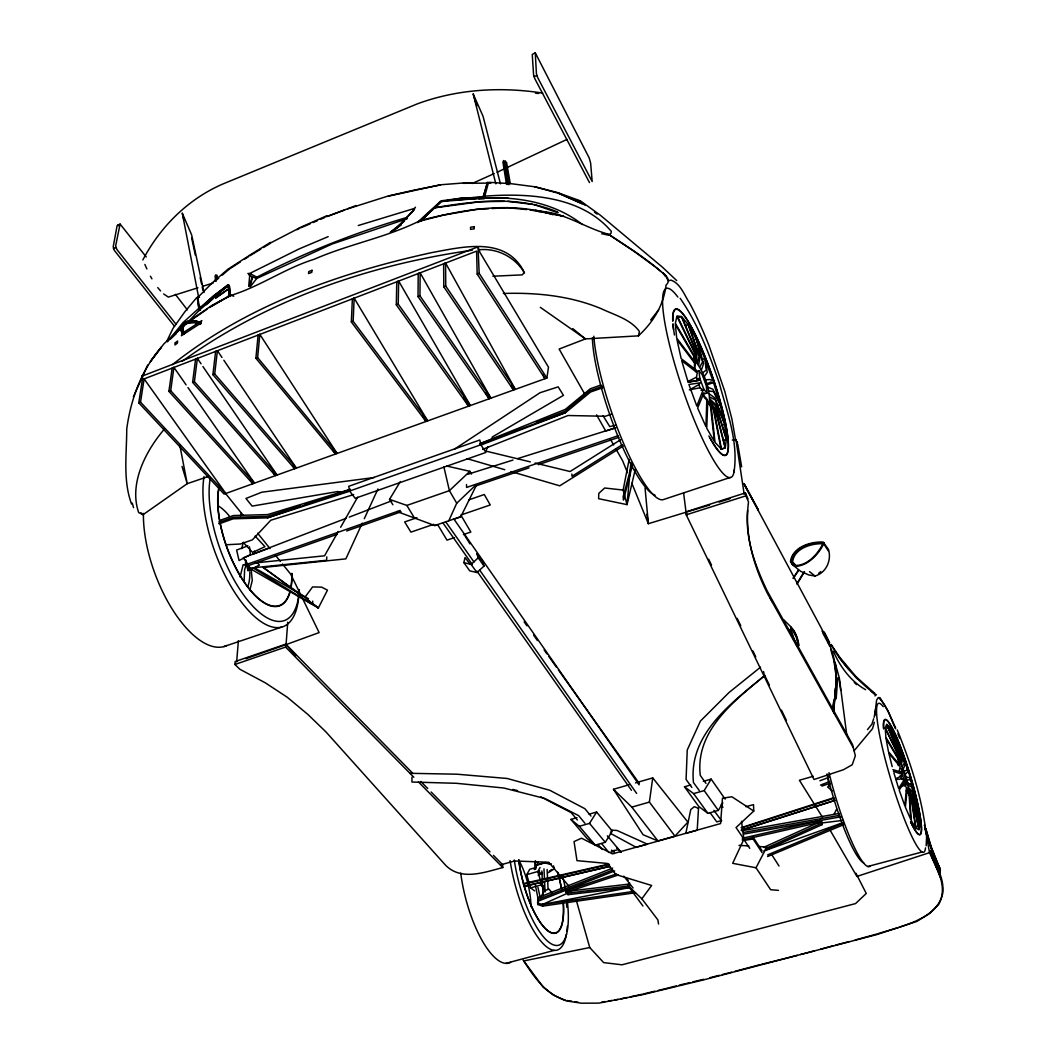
<?xml version="1.0" encoding="UTF-8"?>
<svg xmlns="http://www.w3.org/2000/svg" width="1056" height="1056" viewBox="0 0 1056 1056"><rect width="100%" height="100%" fill="white"/><g stroke="black" fill="none" stroke-linecap="round" stroke-linejoin="round"><path stroke-width="1.5" d="M490.829 397.98L419.958 295.852L420.116 272.791L418.202 273.517L418.031 296.591L489.007 398.64L490.829 397.98L420.116 272.791M411.972 777.176L411.932 782.034L456.456 783.301L503.818 788.014L545.002 798.521L578.648 815.628L584.918 823.258M534.917 869.22L534.996 861.353M406.956 217.47C355.608 232.452 305.738 252.173 258.113 276.527L256.727 277.147L256.714 278.467L250.127 286.915L252.503 276.936L248.569 274.586M396.317 304.854L396.766 281.767L398.653 281.028L470.276 405.372L468.455 406.032L396.317 304.854L398.231 304.128L398.653 281.028M484.334 197.855L488.453 182.662L489.588 182.345L510.906 183.665L535.049 186.82M907.804 793.096C910.166 784.423 903.725 769.468 898.986 760.36L886.01 738.395L888.505 751.819L899.765 764.9M707.824 402.732L713.315 409.068L720.984 448.721L715.031 442.385L711.229 406.718L706.926 401.716L709.394 403.273C710.279 388.846 704.141 372.57 695.336 361.073L696.472 352.915L681.358 316.51L677.186 316.021L695.086 352.889L694.201 361.812L694.307 357.126L675.338 324.311L676.698 338.065L694.822 361.931L694.386 365.825M747.622 510.246C745.008 538.388 755.159 565.594 767.026 590.608L852.535 744.52L855.347 755.779L852.218 764.755L843.52 769.692L814.018 779.5L686.215 514.813L685.832 511.87L745.378 492.914L748.044 498.973M694.069 361.508L694.294 355.859L675.352 323.281L676.896 316.338L694.756 353.324L694.201 361.812M351.344 321.961L352.374 298.822L354.156 298.135L427.588 420.724L425.885 421.331L351.344 321.961L353.153 321.275L354.156 298.135M489.548 182.965L487.357 182.279L483.094 197.881L452.179 200.204M244.121 580.853L244.622 569.659L246.127 565.052M926.165 845.79L926.574 837.408M326.792 556.895L326.621 560.287L248.688 568.247L248.886 566.042M199.069 308.761L200.231 310.147L199.544 305.791M312.721 601.128L312.536 604.481L253.097 567.956M846.767 734.963L839.362 678.137L834.94 662.112C838.728 679.114 833.765 696.155 833.791 712.945M834.781 695.944L835.309 688.024M835.824 680.104L836.035 676.936M236.65 661.914L238.392 640.649M413.82 777.242L285.595 647.077L285.793 644.134L235.184 661.544L234.92 664.475L239.844 669.24L265.412 682.889L287.245 697.237L307.956 714.503L326.053 732.019L444.655 864.217C460.139 881.43 483.952 872.48 502.775 867.544L502.682 864.785L493.456 855.386M836.194 698.768L837.698 678.097M295.891 655.723L286.057 644.622L287.747 622.156M696.366 361.799L697.079 353.364L681.872 316.906L688.076 324.496L699.204 355.885L697.277 362.868M245.797 560.036L245.362 564.881L400.303 510.404M898.154 758.881L898.445 755.74L885.271 728.416L885.865 737.286L898.682 758.881L898.207 761.891M630.881 462.607L627.026 504.623L598.62 498.696L598.778 493.39L604.666 488.004L623.132 490.05L627.026 504.623L635.303 469.3M874.804 715.572L876.599 700.062L878.315 697.488C887.291 705.434 890.472 718.199 895.501 728.772M337.009 453.288L257.638 357.614L259.829 334.382L258.113 335.042L255.895 358.274L335.359 453.882L337.009 453.288L259.829 334.382M898.062 759.304L898.471 754.974L885.311 727.808L886.657 724.442L898.907 753.72L898.286 765.64M898.537 760.056L899.158 753.641L886.882 724.403L889.931 726.792L900.187 754.393L898.986 760.36M907.183 789.215L905.388 807.193L910.747 819.469L909.018 793.465L906.338 790.165M296.234 467.94L214.698 373.956L217.417 350.671L215.635 351.358L212.89 374.642L294.518 468.56L296.234 467.94L223.832 360.215M710.068 401.293L715.876 406.019L726.304 439.375L725.327 447.454L715.493 408.725L709.896 402.455M202.91 366.511L276.949 474.883L275.246 475.49L192.614 382.351L195.584 359.066L197.366 358.38L201.062 363.805M276.949 474.883L194.396 381.678L197.366 358.38M612.599 868.098L537.9 897.706L537.86 904.543L542.639 906.114L635.488 892.729M537.86 904.543L537.9 897.706M484.229 197.063L484.11 197.96L441.58 201.511L419.984 221.47M652.74 777.889L687.878 822.122L674.969 836.141L649.387 802.098L652.74 777.889L635.461 782.905M187.968 387.552L254.39 482.988L252.701 483.595L168.907 391.367L172.168 368.056L173.923 367.382L186.094 384.859M254.39 482.988L170.689 390.694L173.923 367.382M899.725 761.336L900.636 754.974L890.3 727.294L887.396 728.125M546.876 378.035L548.5 367.237L479.939 252.41L478.051 246.827L141.86 376.2L142.388 379.566L138.772 402.838L224.123 494.076L546.876 378.035L479.16 273.332L478.051 246.827M144.118 378.893L225.799 493.469L140.527 402.164L144.118 378.893L476.586 251.143L477.193 274.085L545.015 378.708L542.678 374.378M698.65 364.954L700.022 357.139L688.75 325.552L696.194 339.121L702.623 361.852L699.772 366.973M874.144 717.354L875.952 707.098M697.448 380.371L696.498 377.19L697.264 372.821L681.688 360.65L688.169 382.364L699.481 380.226L688.274 381.85M623.132 490.05L629.152 459.373M734.012 471.94C738.632 441.751 726.911 411.761 719.242 383.024C709.078 353.668 698.003 324.047 680.183 298.333M940.302 869.814L940.13 871.728L940.368 870.012L930.864 847.044L925.703 828.445L931.22 846.674L940.302 869.814L938.441 867.24M585.182 394.865L559.139 349.048L585.42 338.91L638.418 335.861L639.408 331.465C630.775 319.334 614.447 314.952 601.524 308.827C570.61 295.825 536.567 292.406 503.316 293.476M181.777 327.268L163.812 343.952L150.361 361.614L161.423 347.12C141.478 369.877 130.72 399.3 126.733 429.053C126.746 453.961 122.734 480.137 131.551 504.016M484.018 566.082L478.21 557.792L476.85 553.582L482.618 561.264L484.018 566.082L476.956 572.524L469.722 570.834L463.861 562.597L465.049 557.528L469.907 563.904M834.319 699.098L832.828 705.434L833.329 711.559M824.195 542.876C818.954 553.978 808.249 565.91 795.128 566.399L792.053 564.194L790.456 561.568C792.409 547.074 810.467 541.477 823.139 542.018L828.498 549.49C831.758 560.261 826.214 572.933 814.981 576.022L808.817 574.979L800.606 571.296L792.251 564.472M908.807 792.554L913.189 796.897L920.027 825.29L918.997 829.567L912.806 798.296L908.648 793.162M901.349 764.478L902.735 758.828L895.145 735.992L900.293 748.044L904.543 763.052L902.128 766.286M241.745 548.592L243.329 542.203M240.068 576.959L243.118 564.749L247.896 565.514M249.902 589.961L252.278 580.483L251.17 569.224L248.094 570.28M632.32 465.604L623.476 500.069L623.159 496.716L632.095 463.584M240.53 515.909L241.388 512.78M874.315 722.304L872.56 728.614L854.093 750.803M538.27 875.49L539.59 870.751M873.642 718.78L871.913 724.205L867.478 729.63M701.329 370.168L703.547 363.752L696.96 340.679L704.788 358.552L706.319 370.049L702.53 372.874M900.372 762.485L902.154 757.64L894.67 735.016L890.3 727.294M565.726 1000.309C545.714 994.448 533.914 976.708 523.222 960.168L543.22 987.241L553.344 995.029L566.042 1000.85L581.354 1003.2L598.897 1003.121L642.259 994.752L703.969 979.783L876.559 934.652L916.753 921.452L929.782 913.427L938.665 904.477C948.354 886.908 936.91 868.639 929.504 852.667L924.475 824.736M535.26 52.8L536.422 73.748L537.702 77.616L592.178 181.513L590.621 163.033L589.182 157.925L535.26 52.8L532.25 54.463L533.584 74.91L534.864 78.778L589.472 182.556M703.996 392.542L697.633 408.065L705.949 426.637L706.834 398.944L702.847 394.495L707.058 392.951L706.213 385.612L702.187 374.616L698.966 370.867L696.128 371.725M147.629 365.099L133.426 396.7M400.184 512.028L397.056 511.553L434.768 525.558L448.787 520.766L456.733 503.21L475.952 484.915M903.197 769.045L905.177 764.702L900.821 749.377L906.167 764.346L907.078 769.996L904.015 771.329M362.248 523.169L345.866 558.862L263.234 567.468L302.61 596.402M364.294 518.707L377.942 488.954M741.51 821.291L743.912 839.15L732.679 863.32L756.017 867.781L770.656 889.72L778.457 890.38M487.806 446.82L485.786 451.07L530.323 461.881M491.159 439.705L492.492 436.867L563.455 395.34L558.175 386.866L540.025 392.726L454.476 449.17M476.375 485.324L460.759 516.78L453.262 519.341M166.861 341.128L173.012 328.363L184.826 311.824L196.297 298.069L198.172 297.845M833.989 814.348L836.497 809.411M181.315 327.373L183.071 323.968C187.823 319.506 195.466 319.572 200.759 323.057M756.017 867.781L766.814 847.004L758.63 846.516M601.709 233.798L609.655 234.947C629.046 247.843 649.057 260.251 666.23 276.078C668.791 279.206 669.293 282.269 666.046 285.146C663.696 305.078 653.202 322.304 638.418 335.861M543.708 886.314L541.675 884.783L537.86 871.504L540.052 867.491M534.217 869.563L536.778 864.943L545.16 862.58L551.443 863.966M534.679 890.921L530.548 887.885L526.759 874.619L529.742 869.273L536.052 867.491M338.25 531.524L324.562 555.799L254.72 562.967M340.666 527.248L357.575 497.257M540.421 897.626L544.447 890.723L548.975 889.139L552.354 893.284M167.521 341.827L182.939 322.7L198.818 308.339L197.564 296.67L199.505 297.383M690.743 784.964L684.473 786.773L698.834 806.533L707.903 813.344L718.318 810.401L722.858 802.85M415.457 207.2L413.437 209.497L414.638 208.969M392.885 504.768L389.545 499.343L400.33 481.562M684.473 786.773L693.62 793.597L704.18 790.574L711.15 779.104L725.129 799.075M796.963 584.206L804.553 571.745M797.095 583.255L803.933 572.154M895.765 778.708L900.874 776.345L902.154 774.299L893.416 771.289M576.972 817.674L570.913 819.416L586.898 838.292L595.241 845.143L605.286 842.305L612.269 831.098L596.64 812.024L589.076 814.189M570.913 819.416L579.308 826.294L589.512 823.376L596.64 812.024M142.837 259.934C160.354 226.736 187.757 199.373 222.314 184.219L417.239 103.897C457.301 89.087 500.689 86.566 542.692 93.086M793.162 578.173L798.468 570.042M793.333 578.411L798.613 570.293M904.596 782.14L899.184 790.073L904.847 805.807L906.523 787.538L903.553 784.436M830.399 783.248L827.68 787.103L832.194 790.891M704.088 376.768L707.243 372.385L705.527 360.439L712.879 380.582L709.856 379.54L705.223 379.856M658.548 924.026L657.888 919.908L641.85 898.801L651.658 885.469L615.899 874.566L607.306 863.452L576.972 860.653L574.055 841.566L581.526 838.2L612.454 853.868L720.588 823.574L722.476 798.178L731.874 796.778L753.746 811.048L736.045 827.561L743.912 839.15M309.725 601.286L304.788 597.458L312.576 586.938L321.618 587.123L327.466 590.159L318.358 607.979L251.394 569.342L246.589 563.812M604.824 234.432L608.995 234.683L611.041 233.204L611.305 231.37C581.486 196.218 529.465 193.024 486.499 196.046L483.028 196.218M650.668 320.034L658.667 309.83M698.861 384.622L700.339 382.787L688.895 384.503L696.828 406.072L703.045 390.152L700.022 387.776L698.861 384.622L690.703 389.136M629.574 882.908L627.634 885.205L641.85 898.801M164.459 429C145.754 450.846 128.674 483.595 138.666 512.543L143.075 514.668L187.229 483.674L208.085 476.573M198.634 310.873L227.832 284.975L229.192 285.239L230.234 295.06L233.759 296.195M146.256 257.004L120.094 224.07L115.658 245.876L116.873 249.48L175.903 324.086M120.094 224.07L117.097 225.694L113.203 246.88L114.404 250.483L174.53 326.304M256.727 277.147L250.589 273.834L249.784 274.718L248.701 286.348L252.503 276.936L256.714 278.467L332.099 244.028L407.444 218.592M397.399 227.898L414.031 209.84L394.099 230.34L401.346 224.215M188.219 321.882L199.993 309.448L198.818 308.339L197.261 297.568M198.568 296.67L212.48 282.638L227.779 269.32L247.975 256.344M905.071 774.523L907.698 771.896L906.682 765.89L911.645 782.1L909.454 777.638L905.837 776.992M230.459 295.799L229.416 285.965L228.056 285.701L213.734 296.564L200.178 308.906L199.544 308.352L213.51 296.089L228.228 285.014M553.186 214.764C510.193 201.142 464.165 209.458 421.463 220.189L420.671 220.928L427.02 214.843M829.462 642.642L828.419 643.645L823.482 634.273L822.875 632.122L824.221 632.28L829.462 642.642L824.221 632.28M421.08 220.585L440.141 202.224L434.333 207.874L480.401 201.683L504.557 201.353M170.663 338.91L176.326 333.564M172.445 364.637C246.959 305.263 339.517 272.791 431.719 252.608C462.396 247.038 504.992 236.122 523.446 270.745L523.789 273.214L522.139 274.877L492.901 276.223M419.179 220.836L441.012 200.838L461.525 198.172L482.988 197.076M419.324 221.628L434.003 207.768M436.26 205.63L439.547 202.528M471.491 474.091L469.894 471.319L449.394 490.657L406.837 505.428L389.545 499.343M169.858 339.016L182.398 327.228M463.861 562.597L471.121 564.445L478.21 557.792M206.342 304.722L213.352 298.478M874.975 695.904L876.401 694.663M215.041 281.186L218.645 278.15M222.235 275.114L229.416 269.042L240.372 261.928M818.664 573.355L820.776 571.573M764.716 675.55C734.144 700.867 695.059 730.818 700.273 775.381L705.949 783.38M481.087 444.985L565.528 412.658L590.555 392.014L602.752 387.75M214.289 296.723L228.439 285.74L229.64 296.208M215.741 296.459L220.625 292.512M420.446 220.427L417.503 222.592M218.896 521.915L221.417 519.882L233.468 515.539L267.722 514.576L350.275 489.284M218.698 523.697L221.232 521.664L233.297 517.321L267.577 516.358L300.313 506.009M760.544 667.181L728.97 692.564L700.418 721.076L687.245 749.998L686.083 779.473L691.838 787.433M404.382 221.113L390.284 232.267L401.188 224.954M227.832 284.975L213.51 295.852L199.94 308.207L199.307 307.652M182.226 361.271C267.062 299.983 369.178 264.66 472.296 250.206M215.398 298.056L227.647 289.357M215.78 298.069L228.848 288.829L228.439 285.74L229.403 295.865M188.087 321.856L211.543 305.672L229.403 296.036L229.165 292.67M188.813 321.79L206.897 309.329M209.484 307.547L222.737 299.772M549.318 871.187L551.76 869.497M187.189 322.199L183.942 324.403L182.45 327.479L182.952 330.779L184.523 332.68M244.477 259.274L248.582 256.608M548.394 872.599L554.426 868.758L553.476 865.801M620.77 439.626L570.082 471.53L535.102 463.043M622.301 444.695L572.022 476.282L571.864 474.025M623.278 446.041L559.733 485.826L511.064 471.557M823.482 634.273L824.67 633.534M248.78 255.737L270.455 242.392M249.942 255.724L260.779 249.15M263.485 247.513L270.244 243.408M225.403 298.28L228.07 296.789M212.058 305.765L228.532 296.538M270.019 243.236L297.502 228.98M247.87 273.438L249.506 273.57L298.914 249.018L328.165 236.636M297.026 229.693L299.838 228.254M688.142 381.401L696.498 377.19M706.596 384.014L710.688 382.021L713.539 382.576L719.624 402.785L712.84 389.202L707.533 387.13M494.195 173.606L472.124 183.506M497.059 172.273L504.187 168.92M507.038 167.574L566.953 139.418M420.196 220.598C386.509 237.521 348.797 244.121 314.266 259.235C284.328 268.448 257.928 287.998 227.977 296.261M763.567 847.4L820.208 821.766M765.336 848.628L822.017 822.954L842.912 820.38M629.64 885.905L567.692 893.112L542.322 904.556L537.544 903.038L537.979 899.554L612.757 870.012M763.805 850.978L822.03 824.67L821.7 821.093M665.386 275.339L668.303 280.87L670.956 280.091C680.566 283.549 684.13 294.796 689.344 302.623A111.514 18.322 71.3 0 1 709.051 345.682L724.759 391.301L731.874 418.902L735.425 439.045L737.286 442.768M298.531 228.188L326.911 215.701M301.316 227.621L310.134 223.819M313.078 222.552L317.486 220.651M320.43 219.384L324.839 217.483M767.606 854.898L843.467 823.02M767.58 856.561L843.48 824.736M113.401 248.582L115.87 247.566M533.98 76.652L536.818 75.491M480.137 443.56L565.29 409.398L590.278 388.766L600.93 385.031M482.592 449.381L568.022 415.51L605.365 416.262L611.371 414.163M538.296 901.111L614.658 870.936M479.662 444.721L490.38 440.537M493.442 439.336L498.036 437.54M507.223 433.937L511.817 432.142M536.329 422.558L565.422 411.18L590.423 390.535L602.606 386.272M820.486 785.11L829.646 781.546M445.566 263.01L443.639 263.749L443.797 286.783L513.374 389.875L515.222 389.215L445.566 263.01L445.751 286.044L515.222 389.215M346.17 518.298L243.263 557.779L248.82 565.448L337.392 534.244M349.246 517.11L392.251 500.61M819.892 780.78L829.118 777.229M138.772 402.838L140.527 402.164M168.907 391.367L170.689 390.694M192.614 382.351L194.396 381.678M212.89 374.642L214.698 373.956M255.895 358.274L257.638 357.614M418.031 296.591L419.958 295.852M443.797 286.783L445.751 286.044M477.193 274.085L479.16 273.332M326.449 216.718L356.242 205.524M252.278 554.479L269.254 548.104M701.052 390.35L703.85 389.308L707.058 392.951M247.922 545.833L236.61 550.044L239.078 560.551L250.404 554.651L249.506 546.863M327.782 216.216L344.692 209.972M347.767 208.837L387.235 196.31M899.87 927.062C917.096 921.32 938.797 913.004 942.797 892.993C944.434 877.906 935.603 864.851 929.914 851.572M480.15 443.718L565.528 412.658M286.057 644.622L319.123 632.584L302.108 597.577M221.074 523.156L233.152 518.813L267.458 517.849L349.628 491.238M677.081 318.028L681.358 316.51M766.036 850.212L841.751 823.073M685.252 325.499L688.076 324.496M693.409 340.111L696.194 339.121M349.628 491.04L480.836 444.787L485.932 452.43L355.186 498.313L349.628 491.04L348.731 486.301L479.807 439.996L480.836 444.787M346.711 530.957L401.095 511.79M702.002 359.528L704.788 358.552M245.916 658.667L284.513 645.163M706.609 384.978L713.539 382.576M821.924 786.086L829.699 783.394M416.922 517.717L404.672 521.941L410.916 532.118L433.792 524.291M468.97 499.805L484.282 494.525L490.248 504.966L460.838 515.038L470.844 532.052L463.386 534.574M267.458 517.849L350.368 489.482M717.341 405.636L720.126 404.686L724.258 422.77L714.925 397.94L709.196 393.809M234.92 664.475L285.595 647.077M618.394 435.626L466.58 487.45L466.528 484.546M474.791 486.288L529.03 467.848M538.336 464.693L618.908 437.303M721.75 425.304L724.548 424.354L715.268 399.881L709.777 397.043M454.436 537.61L446.992 540.131L437.686 524.647M723.479 440.326L726.304 439.375M732.296 440.101L735.953 439.586L744.19 494.234M223.898 646.576L281.754 627.053M720.812 449.341L725.102 447.902L715.202 409.226L709.394 403.273M448.787 520.766L460.759 516.78M616.532 873.919L565.778 890.828L567.692 893.112M565.831 890.116L566.122 892.386L618.46 874.936M730.343 477.418L663.01 499.699A98.881 20.579 71 0 1 622.802 441.514A98.881 20.579 71 0 1 593.828 336.23M696.947 379.144L699.785 378.206L698.966 370.867M741.114 827.719L833.131 797.914M742.196 827.838L834.491 798.138M606.54 430.782L615.886 427.786M902.788 785.941L907.025 784.595L902.761 769.402L901.19 768.332L902.537 775.421L905.467 783.578L907.025 784.595M686.215 514.813L745.853 495.858L745.378 492.914M741.114 830.227L835.164 800.342M741.932 830.095L834.108 800.646M939.774 867.715L937.134 863.623M304.999 504.544L309.672 503.065M328.39 497.152L350.209 490.261M467.755 474.289L512.992 460.06M517.664 458.594L614.381 428.168M197.934 287.786L168.353 297.106L163.627 293.951M202.541 286.348L213.259 282.995M631.805 483.226L648.358 523.697L709.632 505.045M719.057 502.088L730.052 498.656M353.694 494.591L270.785 520.225L252.437 539.814L240.464 543.998L225.628 544.804M929.504 852.667L856.904 876.427L829.884 829.792M358.261 225.522L414.005 208.56M878.183 933.61L898.432 927.59M725.102 447.902L721.459 448.972L713.909 409.438L708.827 403.366M925.98 829.118L925.267 829.039M434.768 525.558L436.748 524.99M674.969 836.141L657.914 840.919L643.091 834.742L613.483 789.294L629.178 784.727M703.296 781.361L711.15 779.104M813.292 776.252L799.392 780.252L822.505 817.238M887.027 727.624L889.931 726.792M613.483 789.294L631.831 807.127L649.387 802.098M526.759 874.619L537.86 871.504M611.252 851.492L618.631 849.42L607.372 835.837M721.34 820.604L716.76 821.885L710.054 812.605M538.745 874.711L541.886 873.84M500.544 864.89L514.549 860.983L548.75 862.264L568.722 885.918M530.548 887.885L541.675 884.783M909.216 784.463L912.08 783.671L916.093 799.326L911.42 785.096L907.355 782.641M820.67 949.199L832.801 945.846M855.162 940.025L876.625 934.072M899.633 776.213L902.537 775.421M917.096 826.082L920.027 825.29M505.93 963.349L554.321 950.347M930.244 851.057L939.616 870.725L939.946 875.041L932.237 858.066M745.879 806.665L753.522 804.632L753.746 811.048M867.768 866.488L922.284 851.954M734.857 971.362L759.832 964.735M835.811 945.041L849.209 941.569M788 957.752L797.372 955.324M800.501 954.518L814.546 950.862M665.808 988.601L676.236 985.948M679.219 985.195L685.186 983.677M709.87 977.724L719.242 975.348M722.37 974.556L731.742 972.18M421.78 220.651L420.671 220.928L443.005 215.186L476.177 209.418L488.809 208.718M761.402 964.352L786.443 958.148M615.688 425.185L609.787 426.624L603.082 415.787M686.73 983.321L689.792 982.582M692.868 981.856L703.626 979.308M643.896 993.828L654.892 991.214M658.033 990.462L664.316 988.97M387.578 196.337L440.537 184.774M609.998 866.303L524.04 886.42L523.921 883.45L608.533 864.125M609.391 866.488L524.964 886.09L523.393 884.281L609.51 864.428M742.276 838.279L820.525 820.446L822.017 822.954M742.223 839.956L820.538 822.162L822.03 824.67M388.753 195.862L415.364 189.856M523.802 960.934L589.75 947.536L603.636 962.597L621.984 964.801L855.558 903.58L866.25 893.468L855.967 873.286M621.139 998.844L627.185 997.511M630.221 996.851L642.325 994.198M227.951 286.612L228.664 286.466M906.748 780.252L910.008 779.592L912.08 783.671M689.344 389.888L700.022 387.776M416.922 189.552L441.751 184.681L464.574 182.886L474.104 183.229M630.089 887.476L542.322 904.556L633.468 891.449M741.8 830.782L839.269 813.437M743.516 832.445L839.731 815.285M743.464 834.121L841.355 816.724M441.58 201.511L461.525 198.172M601.88 1002.065L605.101 1001.537M608.335 1001.009L611.556 1000.481M614.777 999.966L618.011 999.438M435.046 207.649C474.936 200.93 517.493 195.756 556.01 211.372L557.74 212.23M762.102 852.68L753.1 838.979L744.44 840.352L749.76 848.351M374.26 477.51L261.743 492.215L245.956 498.472L252.12 506.114L337.669 491.555L342.448 492.532M444.286 201.221L447.44 200.812M939.616 870.725L930.877 852.469M896.029 779.552L901.652 778.866L903.949 780.173L898.643 788.449L893.891 772.847M629.482 884.017L567.587 891.264L568.036 894.67L630.036 887.423M481.853 198.106L484.11 197.96C518.43 196.535 554.77 202.752 582.318 224.479M488.453 182.662L490.736 183.361M461.564 198.422L483.133 197.023L487.45 183.084L488.532 183.163M461.762 199.32L484.11 197.96L508.279 198.172M478.856 199.096L484.216 198.752M491.964 208.547L507.764 207.676L526.786 209.576M539.392 872.969L542.401 872.85M478.777 249.823C497.125 247.724 515.077 257.189 524.528 272.857M608.692 234.274C584.958 227.99 563.6 211.794 537.887 211.213L563.838 216.295L535.352 210.144M463.241 183.308L486.288 183.124M823.218 543.708C811.364 543.299 794.35 548.222 792.581 561.898L796.013 565.712M409.9 773.309L457.037 774.206L507.197 778.483L549.806 790.284L584.852 808.685L590.99 816.09M738.976 845.354L748.81 845.935M535.458 93.166L538.718 93.482M529.954 209.893L539.471 211.662M194.383 322.502L187.466 323.096L184.391 325.235L182.886 328.152L183.401 331.214L184.919 333.049M708.576 391.05L713.473 391.552L720.126 404.686M191.585 321.182L194.621 321.552M507.778 201.3L532.673 204.402M567.257 1000.547L571.85 1001.26M574.926 1001.735L577.988 1002.21M446.622 466.026L469.894 471.319M249.506 273.57L250.589 273.834M512.886 789.439L517.572 790.614M550.15 864.257L544.751 862.884L537.715 864.864L537.57 861.604M467.095 458.647L504.781 469.709M865.616 689.726C851.189 681.582 839.85 666.666 833.474 651.288M892.94 769.626L901.586 772.306M534.23 204.6L557.964 212.744M908.015 785.572L911.816 786.865L916.423 800.752L919.01 814.07L912.714 791.512L908.398 787.578M558.598 193.301L582.397 203.821L559.02 193.42L534.56 186.701L557.159 192.456L580.444 200.891L600.376 215.252L662.521 267.26L676.672 280.553M230.036 296.538L228.584 295.799M198.568 324.1C193.987 321.394 187.757 321.961 183.784 325.538L182.292 328.614L182.794 331.914L184.364 333.828M197.432 322.357L200.006 323.585M195.809 322.648L199.544 324.456M200.614 324.192C195.32 320.707 187.664 320.641 182.912 325.103L181.157 328.508L181.724 332.165L183.52 334.25M201.049 323.4C195.505 319.585 187.559 319.704 182.516 324.337L180.774 327.888L181.355 331.703L183.242 333.907M540.91 796.871L571.164 812.645L577.381 819.997M254.668 567.93L308.471 598.699M141.86 376.2L143.154 379.13M608.995 234.683L634.564 251.632L654.997 266.732M117.665 225.073L118.76 225.799M540.316 307.336L585.42 338.91L572.735 328.601M263.234 567.468L304.788 597.458M908.741 789.848L912.925 792.871L919.182 815.206L920.04 824.604L913.202 796.092L908.846 791.234M309.17 601.234L318.358 607.979L312.193 603.2M578.688 200.561L585.275 205.405M594.488 212.177L597.115 214.117M696.63 370.405L681.16 358.631L676.975 339.676L695.165 363.898L694.808 370.379L694.241 367.118M809.516 571.613L814.981 576.022M656.264 267.67L660.832 271.511M790.746 561.818L793.096 563.798M140.976 512.82L143.075 514.668M871.266 691.205L874.751 694.452M786.76 627.462L790.244 630.709M854.317 682.48L856.614 684.644M710.028 399.128L715.849 404.712L726.264 438.28L724.548 424.354M783.592 619.648L791.34 627.29M418.44 781.928L502.775 867.544M285.793 644.134L412.698 773.23M420.776 781.453L427.693 788.489M431.152 792.013L489.997 851.875M855.122 676.54L857.208 678.718M243.646 542.824L252.622 552.42L264.964 546.691L255.156 536.105M616.77 847.427L621.126 852.179M616.598 847.453L620.73 852.245M257.4 562.782L259.393 565.105L248.015 570.808L245.626 560.446L245.982 563.508M909.097 794.376L912.569 798.428L918.799 829.699L915.948 828.181L911.552 797.795L908.741 794.27M254.311 551.113L256.291 553.45M157.753 287.602L160.565 290.928M598.105 844.549L602.25 849.46M579.308 826.294L595.241 845.143M566.122 892.386L568.036 894.67M706.517 400.844L710.411 405.504L714.358 441.421L706.741 428.208L707.784 400.871L704.418 397.69L702.847 394.495M589.512 823.376L605.286 842.305M601.63 843.625L608.942 852.522M224.519 492.215L243.157 515.288M257.638 533.227L270.059 548.618M275.233 555.02L280.408 561.436M282.48 563.996L290.756 574.253L300.683 594.66M839.15 657.32L849.037 669.583M909.084 794.693L911.117 797.24L915.592 827.746L911.222 820.446L909.612 794.653L906.404 791.036L907.064 792.145M623.806 876.137L633.085 888.004M626.248 877.945L628.109 880.321M175.349 294.36L187.374 309.83M631.831 807.127L657.914 840.919M353.153 321.275L427.588 420.724M879.886 697.514L888.228 711.427L895.673 728.086M795.749 644.041L797.98 646.615L798.706 645.876C797.716 639.25 795.656 631.871 790.772 627.132L790.904 631.052L793.294 638.748M699.296 790.522L693.462 782.588C688.472 734.329 731.227 703.124 764.28 675.932L763.607 671.576M713.869 810.335L721.657 820.908M628.597 886.499L631.462 890.406M633.376 893.006L642.946 906.022M693.62 793.597L707.903 813.344M471.121 564.445L476.956 572.524M704.18 790.574L718.318 810.401M524.119 621.839L526.984 625.852M533.65 635.21L537.451 640.556M544.117 649.902L546.982 653.915M548.882 656.581L556.499 667.273M558.413 669.953L639.368 783.539M398.231 304.128L470.276 405.372M795.604 643.144L796.897 644.965L798.323 644.86L796.145 636.662L792.158 629.086M721.063 804.698L722.951 807.365M442.9 522.839L472.27 564.498M477.008 571.23L631.475 790.324M445.592 521.624L473.972 561.99M479.648 570.068L636.623 793.426M453.908 519.064L639.104 784.872M249.889 479.569L252.701 483.595M821.99 631.105L824.736 635.052M824.234 634.339L826.082 637.032M272.461 471.438L275.246 475.49M292.684 465.841L294.518 468.56M217.417 350.671L221.998 357.496M824.089 544.447L828.34 550.876M762.049 850.819L753.047 837.104L753.1 838.979M332.666 449.737L335.359 453.882M771.184 853.789L779.038 866.012M540.25 883.08L545.411 891.37M464.006 534.204L469.933 543.88M406.837 505.428L414.348 517.81M422.506 415.694L425.885 421.331M150.388 276.223L151.945 278.837M541.345 884.426L542.995 887.212M456.733 503.21L449.394 490.657L443.89 466.897M463.505 397.452L468.455 406.032M770.18 598.039L772.451 602.026M596.574 414.916L605.524 430.663M610.408 439.256L613.655 444.985M616.097 449.275L622.604 460.733L627.515 472.732M485.786 392.951L489.007 398.64M853.09 747.371L767.488 593.512C753.258 565.25 744.348 533.755 748.519 501.917L745.853 495.858M510.998 385.572L513.374 389.875M744.15 483.714L758.432 510.154L743.873 483.754M476.784 105.956L473.207 93.997L483.067 116.332L500.465 183.876M743.78 483.542L825.845 636.57M792.818 629.561L796.066 636.227M685.832 511.87L687.258 514.826M708.668 559.218L711.52 565.132M737.207 618.394L740.771 625.799M752.902 650.945L755.753 656.858M764.32 674.612L769.309 684.974M781.44 710.134L786.43 720.482M198.594 297.106L182.305 213.272L191.598 234.749L204.006 292.565M144.87 264.436L146.89 268.924M828.656 642.827C838.82 664.29 836.22 688.235 833.593 710.728M828.168 642.167L829.435 645.071M828.577 643.447L829.844 646.351M937.847 865.854L927.472 837.619M930.072 852.218L941.081 878.935M934.045 856.337L936.527 862.171M897.217 729.92C910.589 762.63 921.611 796.739 925.94 831.917M897.904 733.801L899.567 738.091M699.785 378.206L703.85 389.308M931.009 848.192L933.425 854.872M928.805 841.447L930.521 846.846M900.874 776.345L901.652 778.866M182.041 466.422L187.229 483.674L179.797 445.17M830.729 649.44L834.293 661.822M576.233 900.055L589.75 947.536M132.264 503.078L133.544 507.646M925.637 830.478L927.102 836.194M899.95 773.032L899.329 770.616L900.161 766.682L888.822 753.298L892.201 766.656M473.207 93.997L495.832 183.823M182.305 213.272L183.836 219.595M537.926 887.396L540.038 896.808M924.502 825.356L926.376 834.016M191.598 237.772L195.373 255.262M200.165 277.517L201.538 283.879M202.224 287.047L202.91 290.228M535.313 884.849L538.124 899.078M737.339 441.923L737.471 442.662M827.402 775.355L829.356 786.482M510.272 183.586L506.616 162.624L504.979 160.816L508.847 184.76M741.655 466.884L737.748 444.18M503.501 160.538L507.355 184.47M502.894 161.872L506.471 184.127M197.802 297.37L199.544 308.352M646.892 514.18L648.358 523.697L645.058 488.03M839.018 678.11L840.695 690.334M833.87 660.502L836.471 678.295M683.641 493.205L686.057 512.398M542.375 903.844L542.639 906.114M820.314 819.773L820.538 822.162M939.312 872.124L939.536 874.804M613.998 850.331L614.262 853.565M611.582 850.093L611.833 853.222M930.653 850.951L930.943 855.228M217.298 278.586L217.114 275.339L215.609 274.89L215.992 281.424M215.16 275.893L215.437 280.79M547.114 869.484L548.09 889.258M543.972 868.837L544.447 878.724M544.606 882.011L545.081 891.911M541.886 870.962L543.048 895.66M535.458 860.864L535.828 869.009M734.369 469.564A99.898 17.068 71.2 0 1 680.077 381.467A99.898 17.068 71.2 0 1 677.846 297.053M655.09 495.224A93.06 19.536 70.9 0 1 616.44 432.564A93.06 19.536 70.9 0 1 592.376 337.814M672.844 321.05A76.982 13.068 71.2 0 1 695.508 335.122A76.982 13.068 71.2 0 1 727.003 431.574A76.982 13.068 71.2 0 1 712.298 441.883M711.625 440.748A76.982 13.068 71.2 0 1 710.252 438.332M674.454 335.016A76.982 13.068 71.2 0 1 672.989 323.704M672.712 320.786A77.312 13.121 71.2 0 1 695.482 334.897A77.312 13.121 71.2 0 1 727.109 431.759A77.312 13.121 71.2 0 1 712.351 442.147M711.678 441.012A77.312 13.121 71.2 0 1 708.866 435.956M673.543 329.617A77.312 13.121 71.2 0 1 672.989 324.905M925.505 847.876A77.814 10.283 73.2 0 1 890.67 778.853A77.814 10.283 73.2 0 1 883.238 706.688M863.755 862.884A72.666 11.814 73.4 0 1 827.059 773.916M870.342 865.946A77.194 12.434 73.4 0 1 829 772.662M883.674 728.772A59.968 7.88 73.1 0 1 898.181 741.048A59.968 7.88 73.1 0 1 920.37 817.753A59.968 7.88 73.1 0 1 910.562 821.713M883.582 728.574A60.232 7.907 73.1 0 1 898.154 740.89A60.232 7.907 73.1 0 1 920.449 817.925A60.232 7.907 73.1 0 1 910.602 821.911M299.336 589.578A87.556 35.812 69.8 0 1 247.355 599.874A87.556 35.812 69.8 0 1 210.263 478.196M298.98 592.984A92.928 38.174 69.8 0 1 244.174 605.563A92.928 38.174 69.8 0 1 204.032 476.546M226.868 645.48A91.991 40.748 69.6 0 1 172.55 609.642A91.991 40.748 69.6 0 1 143.431 513.401M290.096 590.964A71.636 29.291 69.8 0 1 244.504 582.305A71.636 29.291 69.8 0 1 219.133 487.384M291.773 573.421A71.636 29.291 69.8 0 1 290.77 587.915M217.813 505.679A48.048 20.473 69.7 0 1 229.508 516.292M249.784 571.837A48.048 20.473 69.7 0 1 247.738 586.819M290.255 591.215A71.98 29.436 69.8 0 1 245.018 583.361A71.98 29.436 69.8 0 1 218.671 488.624M291.931 573.593A71.98 29.436 69.8 0 1 290.941 588.152M567.415 901.969A69.274 21.978 74.9 0 1 548.764 942.124A69.274 21.978 74.9 0 1 514.272 860.02M562.954 877.417A69.274 21.978 74.9 0 1 565.316 888.294M566.491 934.006A73.524 23.43 74.9 0 1 539.233 939.101A73.524 23.43 74.9 0 1 510.101 860.614M566.531 904.094A73.524 23.43 74.9 0 1 566.874 907.408M567.336 926.336A73.524 23.43 74.9 0 1 566.914 931.075M510.602 962.372A72.943 25.12 75.2 0 1 460.72 873.061M563.218 902.814A56.681 17.978 74.9 0 1 545.609 928.726A56.681 17.978 74.9 0 1 518.813 859.914M561.475 888.888A56.681 17.978 74.9 0 0 559.284 878.315A56.945 18.058 74.9 0 1 561.568 888.941M518.998 860.442A38.069 12.606 75 0 1 530.878 906.668M563.323 902.933A56.945 18.058 74.9 0 1 545.635 928.976A56.945 18.058 74.9 0 1 518.694 859.835M698.504 808.355L697.211 830.161L685.819 833.395L690.769 809.543L694.36 806.665L698.504 808.355M874.698 693.33L874.632 693.898C857.327 680.249 841.592 663.696 831.019 644.371L840.101 657.769L856.218 676.883L874.698 693.33M312.008 270.323L311.771 272.369L308.497 273.57L308.774 271.59L312.008 270.323M792.013 557.555L791.564 561.026L793.056 563.521L795.96 565.514C808.17 565.079 817.991 553.687 823.007 543.497L822.215 542.824C810.876 542.348 797.188 546.559 792.013 557.555M175.256 342.791L174.953 344.969L177.342 343.2L177.646 341.022L175.256 342.791M791.38 627.726L791.498 631.237L794.746 640.926L797.425 645.229L798.23 645.81L798.811 645.031C797.887 638.92 795.868 632.082 791.38 627.726M201.656 320.76L200.759 323.189L181.381 335.729L182.305 333.287L201.656 320.76M611.648 830.148L610.421 833.329L636.121 847.282L647.381 844.166L616.994 830.465L611.648 830.148M474.157 226.71L470.527 227.238L470.58 229.376L474.21 228.862L474.157 226.71M664.818 274.56L662.508 272.765L665.359 276.118L664.818 274.56M558.518 875.266A56.681 17.978 74.9 0 0 557.7 872.203A56.945 18.058 74.9 0 1 558.611 875.252"/></g></svg>
